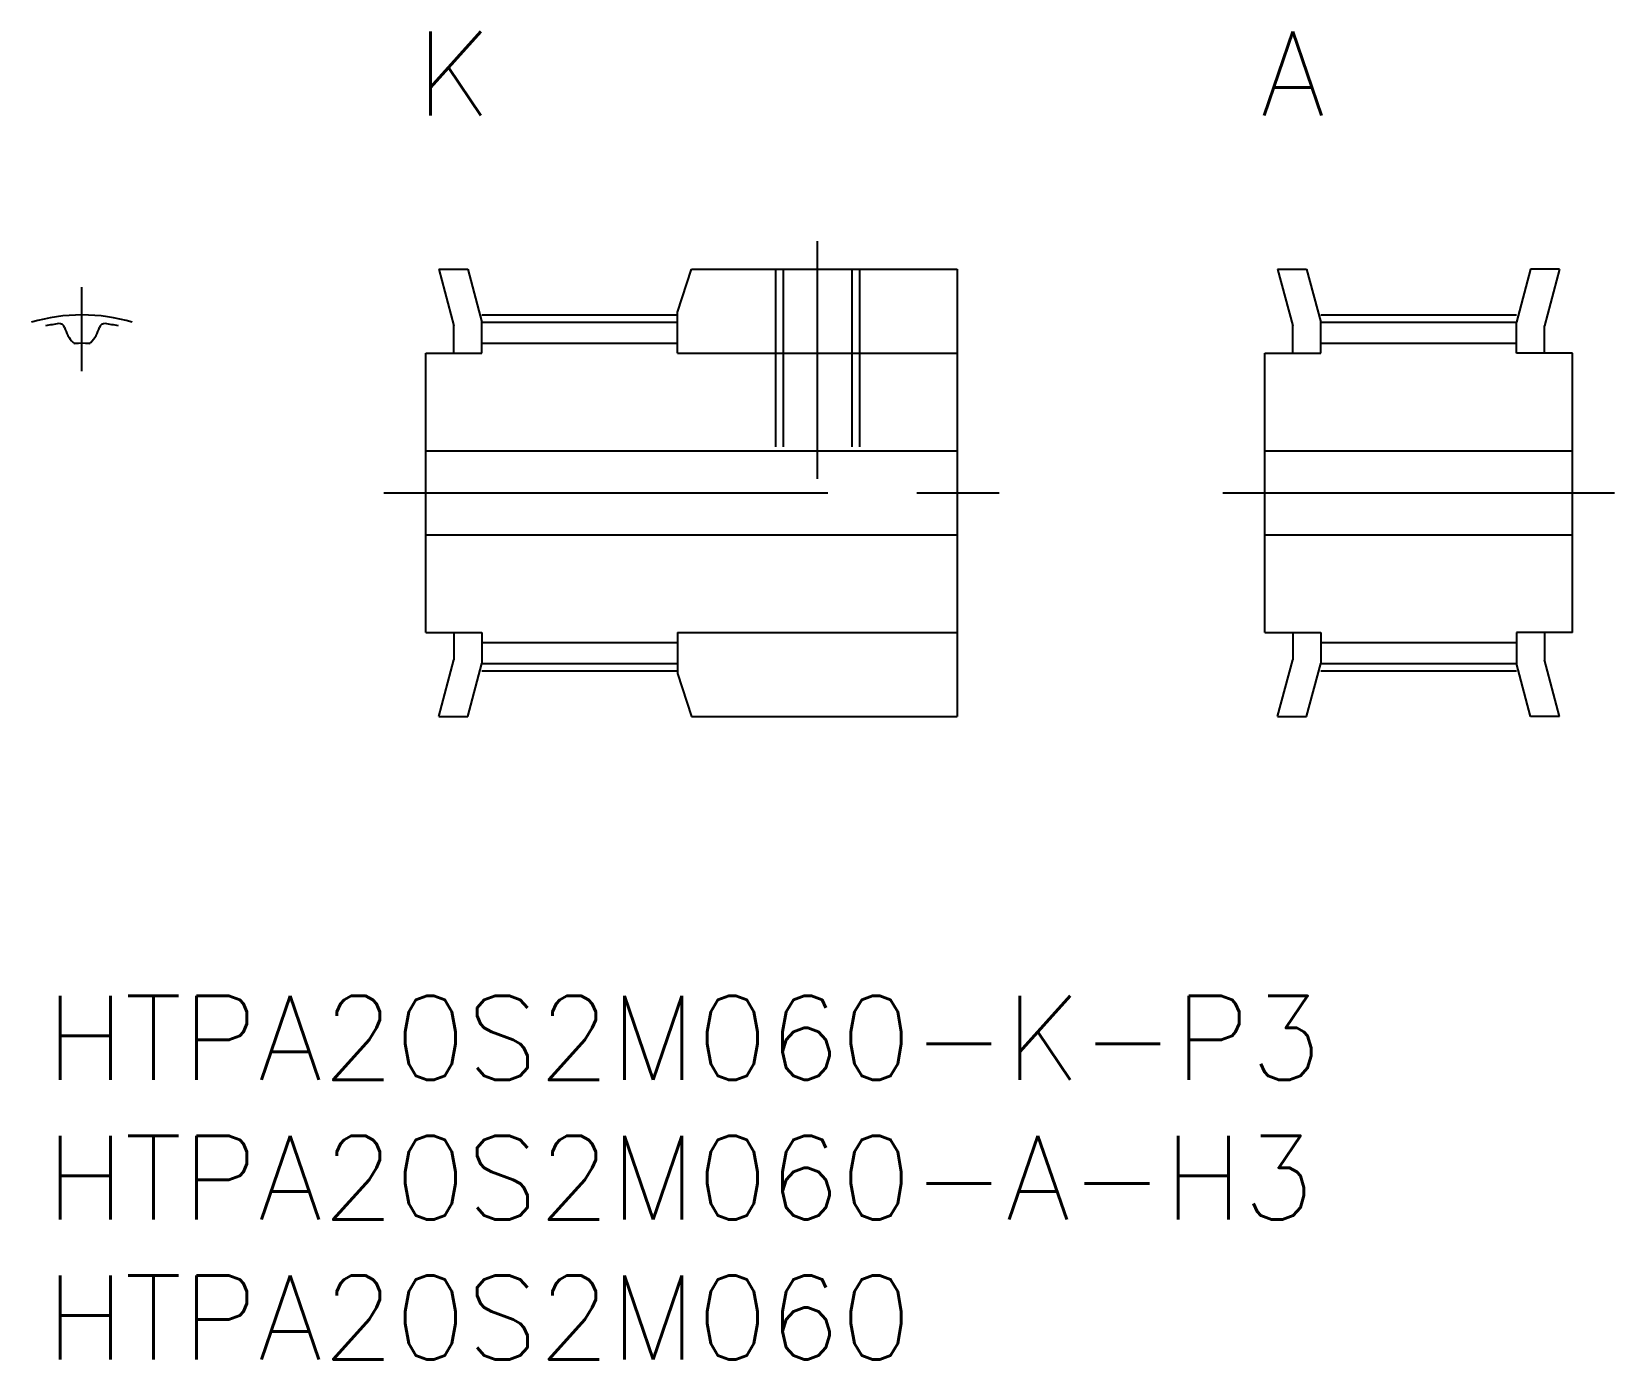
# Model space of a CAD drawing. Extents: x -0.5 to 56.1, y -13 to 34.5.
import ezdxf
from ezdxf.enums import TextEntityAlignment as Align

# ---------------------------------------------------------------- set-up
doc = ezdxf.new("R2010")
doc.units = 0
doc.header["$LTSCALE"] = 0.5
doc.linetypes.add('CENTER', pattern=[50.8, 31.75, -6.35, 6.35, -6.35])
doc.linetypes.add('DASHED', pattern=[19.05, 12.7, -6.35])
for name, color, linetype in [('MSM_CENTER', 1, 'CENTER'), ('MSM_CONTINUOUS', 7, 'CONTINUOUS'), ('MSM_DASHED', 4, 'DASHED'), ('MSM_PART_NUMBER', 7, 'CONTINUOUS')]:
    doc.layers.add(name, color=color, linetype=linetype)
doc.styles.add('MISUMI', font='txt.shx')
doc.styles.get("Standard").update_dxf_attribs({"font": 'txt.shx', "height": 1, "bigfont": 'bigfont.shx'})

# ---------------------------------------------------------------- blocks, each defined once
blk = doc.blocks.new('*U11')
at = {"layer": 'MSM_PART_NUMBER'}
blk.add_text('HTPA20S2M060-K-P3', height=3, dxfattribs=at).set_placement((0, -3))
blk = doc.blocks.new('*U12')
at = {"layer": 'MSM_PART_NUMBER'}
blk.add_text('HTPA20S2M060-A-H3', height=3, dxfattribs=at).set_placement((0, -8))
blk = doc.blocks.new('*U13')
at = {"layer": 'MSM_PART_NUMBER'}
blk.add_text('HTPA20S2M060', height=3, dxfattribs=at).set_placement((0, -13))

msp = doc.modelspace()

# ---------------------------------------------------------------- linework, layer by layer
at = {"layer": 'MSM_CENTER'}
for p, q in [((27.6, 18.5), (27.6, 27)), ((1.3, 22.35), (1.3, 25.364)), ((15.6, 24.365), (22.6, 24.365)), ((45.6, 24.365), (52.6, 24.365)), ((12.1, 18), (34.1, 18)), ((42.1, 18), (56.1, 18)), ((15.6, 11.635), (22.6, 11.635)), ((45.6, 11.635), (52.6, 11.635))]:
    msp.add_line(p, q, dxfattribs=at)
msp.add_arc((1.3, 18), 6.364, 73.5702, 106.4298, dxfattribs=at)
at = {"layer": 'MSM_CONTINUOUS'}
for p, q in [((14.058, 26), (14.6, 23.978)), ((14.058, 26), (15.094, 26)), ((14.194, 25.495), (14.194, 25.495)), ((15.094, 26), (15.6, 24.11)), ((22.6, 24.461), (23.1, 26)), ((23.1, 26), (32.6, 26)), ((32.6, 26), (32.6, 10)), ((44.058, 26), (44.6, 23.978)), ((44.058, 26), (45.094, 26)), ((44.194, 25.495), (44.194, 25.495)), ((45.094, 26), (45.6, 24.11)), ((53.106, 26), (52.6, 24.11)), ((54.142, 26), (53.106, 26)), ((54.142, 26), (53.6, 23.978)), ((54.006, 25.495), (54.006, 25.495)), ((14.329, 24.989), (14.329, 24.989)), ((44.329, 24.989), (44.329, 24.989)), ((53.871, 24.989), (53.871, 24.989)), ((22.6, 23), (22.6, 24.461)), ((14.6, 23), (14.6, 23.978)), ((15.6, 24.11), (22.6, 24.11)), ((15.6, 23), (15.6, 24.11)), ((44.6, 23), (44.6, 23.978)), ((45.6, 24.11), (52.6, 24.11)), ((45.6, 23), (45.6, 24.11)), ((52.6, 23), (52.6, 24.11)), ((53.6, 23), (53.6, 23.978)), ((15.6, 23.35), (22.6, 23.35)), ((45.6, 23.35), (52.6, 23.35)), ((13.6, 13), (13.6, 23)), ((13.6, 23), (15.6, 23)), ((22.6, 23), (32.6, 23)), ((43.6, 13), (43.6, 23)), ((43.6, 23), (45.6, 23)), ((54.6, 23), (52.6, 23)), ((54.6, 13), (54.6, 23)), ((13.6, 19.5), (32.6, 19.5)), ((43.6, 19.5), (54.6, 19.5)), ((13.6, 16.5), (32.6, 16.5)), ((43.6, 16.5), (54.6, 16.5)), ((13.6, 13), (15.6, 13)), ((14.6, 13), (14.6, 12.022)), ((15.6, 13), (15.6, 11.89)), ((15.6, 12.65), (22.6, 12.65)), ((22.6, 13), (32.6, 13)), ((22.6, 13), (22.6, 11.539)), ((43.6, 13), (45.6, 13)), ((44.6, 13), (44.6, 12.022)), ((45.6, 13), (45.6, 11.89)), ((45.6, 12.65), (52.6, 12.65)), ((54.6, 13), (52.6, 13)), ((52.6, 13), (52.6, 11.89)), ((53.6, 13), (53.6, 12.022)), ((14.058, 10), (14.6, 12.022)), ((15.094, 10), (15.6, 11.89)), ((15.6, 11.89), (22.6, 11.89)), ((44.058, 10), (44.6, 12.022)), ((45.094, 10), (45.6, 11.89)), ((45.6, 11.89), (52.6, 11.89)), ((53.106, 10), (52.6, 11.89)), ((54.142, 10), (53.6, 12.022)), ((22.6, 11.539), (23.1, 10)), ((14.058, 10), (15.094, 10)), ((23.1, 10), (32.6, 10)), ((44.058, 10), (45.094, 10)), ((54.142, 10), (53.106, 10))]:
    msp.add_line(p, q, dxfattribs=at)
for centre, radius, start, end in [((1.3, 18), 6.11, 97.8292, 102.2845), ((0.494, 23.865), 0.19, 15.984, 97.8292), ((1.95, 24.282), 1.325, 195.984, 223.1292), ((0.65, 24.282), 1.325, 316.8708, 344.016), ((2.106, 23.865), 0.19, 82.1708, 164.016), ((1.3, 18), 6.11, 77.7155, 82.1708), ((1.056, 23.445), 0.1, 223.1292, 272.5663), ((1.3, 18), 5.35, 87.4337, 92.5663), ((1.544, 23.445), 0.1, 267.4337, 316.8708)]:
    msp.add_arc(centre, radius, start, end, dxfattribs=at)
at = {"layer": 'MSM_DASHED'}
for p, q in [((26.1, 26), (26.1, 19.5)), ((26.37, 26), (26.37, 19.5)), ((28.829, 26), (28.829, 19.5)), ((29.1, 26), (29.1, 19.5))]:
    msp.add_line(p, q, dxfattribs=at)

# ---------------------------------------------------------------- block references
at = {"layer": 'MSM_CONTINUOUS'}
for name in ['*U11', '*U12', '*U13']:
    msp.add_blockref(name, (0, 0), dxfattribs=at)

# ---------------------------------------------------------------- texts
at = {"layer": 'MSM_PART_NUMBER', "style": 'MISUMI'}
for s, p in [('K', (14.6, 33)), ('A', (44.6, 33))]:
    msp.add_text(s, height=3, dxfattribs=at).set_placement(p, align=Align.MIDDLE_CENTER)

doc.saveas('drawing.dxf')
